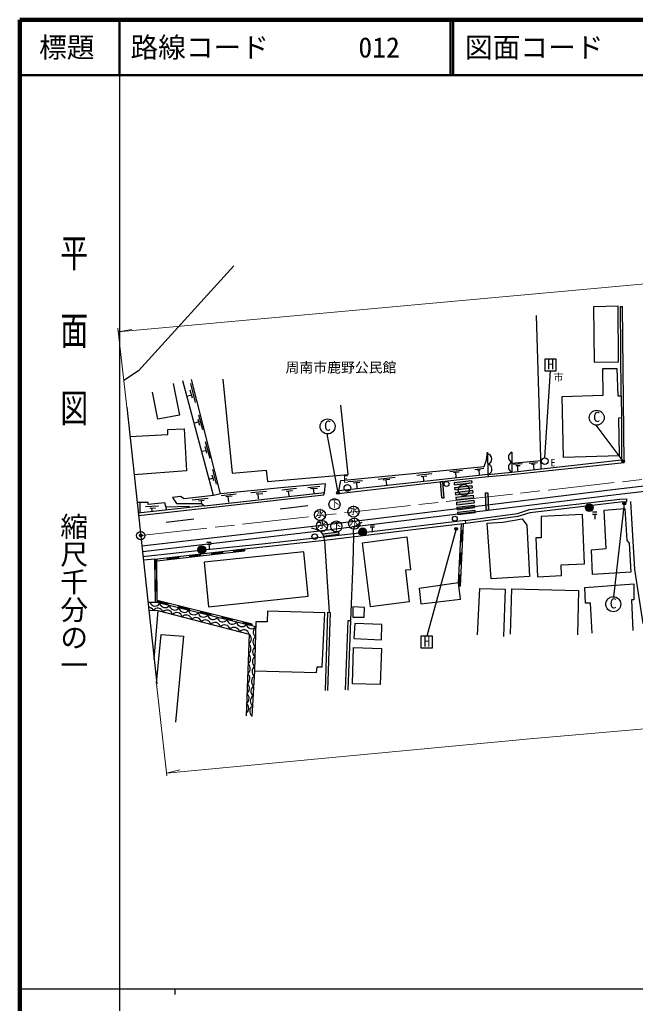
# Model space of a CAD drawing. Units: millimetres, scale not verified. Extents: x 40000 to 680000, y 20000 to 380000.
# Drawn here: x 40000 to 151130, y 202409 to 380000 of the extents above; entities that cross this region are included whole.
import ezdxf
from ezdxf.enums import TextEntityAlignment as Align

# ---------------------------------------------------------------- set-up
doc = ezdxf.new("R2010")
doc.units = ezdxf.units.MM
doc.header["$LTSCALE"] = 1000
doc.header["$PDMODE"] = 32
doc.header["$PDSIZE"] = 500
doc.linetypes.add('CHAIN', pattern=[18.5, 12, -1.5, 3.5, -1.5])
for name, color, linetype, lineweight in [('M-BGD', 7, 'Continuous', 25), ('M-BGD-EXST', 7, 'Continuous', 25), ('M-BMK', 2, 'CHAIN', 13), ('M-BMK-OTRS', 5, 'Continuous', 25), ('M-BMK-SRVR', 3, 'Continuous', 25), ('M-STR-HTXT', 7, 'Continuous', 13), ('M-STR-STRC', 7, 'Continuous', 25), ('M-TTL', 2, 'Continuous', 140), ('M-TTL-BAND', 7, 'Continuous', 25), ('M-TTL-LINE', 7, 'Continuous', 50)]:
    doc.layers.add(name, color=color, linetype=linetype, lineweight=lineweight)
for name, color, linetype in [('M-BMK-HTXT', 7, 'Continuous'), ('M-OTRS', 6, 'Continuous'), ('M-TTL-TXT', 7, 'Continuous')]:
    doc.layers.add(name, color=color, linetype=linetype)
doc.styles.add('@ＭＳ ゴシック', font='')
doc.styles.add('ＭＳ ゴシック', font='')
doc.styles.get('@ＭＳ ゴシック').set_extended_font_data('@MS Gothic')
doc.styles.get('ＭＳ ゴシック').set_extended_font_data('MS Gothic')

msp = doc.modelspace()

# ---------------------------------------------------------------- hatches: boundary and pattern name
at = {"layer": 'M-BGD'}
for points in [[(143515, 291884, 1), (142115, 291884, 1)], [(102619, 287523, 1), (101219, 287523, 1)], [(120059, 287699), (119710, 287716), (119609, 285719), (119958, 285701)], [(73580, 284307, 1), (72180, 284307, 1)], [(80600, 284121), (80560, 284469), (78573, 284240), (78613, 283893)], [(64738, 282296), (64733, 282648), (64384, 282608), (64408, 280870), (64758, 280875)], [(66652, 282869), (66692, 282521), (68679, 282750), (68639, 283097)], [(72653, 283207), (72613, 283554), (70626, 283326), (70666, 282978)], [(76627, 283664), (76587, 284012), (74600, 283783), (74640, 283435)], [(119857, 283704), (119507, 283721), (119406, 281724), (119756, 281706)], [(64465, 276870), (64815, 276875), (64786, 278875), (64436, 278870)], [(119654, 279709), (119305, 279727), (119232, 278297), (119304, 277724), (119553, 277711)], [(66781, 274640), (64840, 275120), (64756, 274780), (66697, 274300)], [(68723, 274160), (68639, 273820), (70580, 273340), (70664, 273679)], [(74547, 272719), (72606, 273199), (72522, 272859), (74463, 272379)], [(76489, 272239), (76405, 271899), (78346, 271419), (78430, 271759)], [(80372, 271278), (80288, 270939), (81892, 270542), (81976, 270882)]]:
    msp.add_hatch(color=256, dxfattribs=at).paths.add_polyline_path(points)
at = {"layer": 'M-BGD-EXST'}
for points in [[(148716, 300176, 1), (149155, 300415, 1)], [(97245, 294475, 1), (97684, 294714, 1)], [(148921, 292535, 1), (149360, 292774, 1)], [(118576, 287946, 1), (119015, 288185, 1)]]:
    msp.add_hatch(color=256, dxfattribs=at).paths.add_polyline_path(points)
at = {"layer": 'M-STR-STRC'}
for points in [[(116391, 296610), (115944, 296558), (116186, 293647), (116634, 293684)], [(121543, 296814), (118402, 296445), (118455, 295998), (121596, 296367)], [(121648, 295920), (118507, 295551), (118560, 295104), (121701, 295473)], [(121753, 295026), (118612, 294657), (118664, 294210), (121805, 294579)], [(121858, 294132), (118717, 293763), (118769, 293316), (121910, 293685)], [(121963, 293238), (118822, 292870), (118874, 292423), (122015, 292791)], [(124479, 294580), (124029, 294563), (124149, 291378), (124597, 291433)], [(122068, 292344), (118927, 291976), (118979, 291529), (122120, 291897)], [(122225, 291003), (122173, 291450), (119032, 291082), (119084, 290635)], [(97633, 287534), (94635, 287186), (94830, 286756), (97685, 287087)]]:
    msp.add_hatch(color=256, dxfattribs=at).paths.add_polyline_path(points)

# ---------------------------------------------------------------- linework, layer by layer
at = {"layer": 'M-BGD'}
for p, q in [((148474, 328237), (148824, 328239)), ((148580, 312081), (148474, 328237)), ((149120, 300078), (148824, 328239)), ((134151, 298889), (133293, 326586)), ((74963, 294085), (69473, 314814)), ((70813, 314339), (71678, 310894)), ((76232, 294402), (71035, 315055)), ((70709, 313186), (71141, 311706)), ((70328, 312086), (70918, 312230)), ((71652, 307227), (72239, 307404)), ((72169, 307850), (72463, 306781)), ((72275, 308649), (72980, 306029)), ((148610, 308088), (148657, 300517)), ((73481, 303858), (74307, 300838)), ((72962, 302076), (73575, 302242)), ((73398, 302961), (73752, 301711)), ((128867, 299954), (134104, 300400)), ((74779, 298776), (75491, 296110)), ((117655, 298447), (119951, 298639)), ((122186, 298772), (123773, 299000)), ((122643, 298688), (123136, 298712)), ((122871, 298676), (122919, 297835)), ((129089, 299755), (130712, 299890)), ((129535, 299512), (130347, 299539)), ((129846, 299485), (129860, 298552)), ((131956, 299931), (133498, 300066)), ((132402, 299755), (133038, 299809)), ((132713, 299782), (132781, 298836)), ((74222, 297070), (74815, 297236)), ((74696, 297852), (74957, 296797)), ((99260, 296599), (101904, 296827)), ((104719, 297054), (107770, 297389)), ((105617, 296910), (106825, 297018)), ((106107, 296934), (106191, 296002)), ((111702, 297750), (114370, 298051)), ((112483, 297546), (113493, 297666)), ((112844, 297570), (112916, 296741)), ((118292, 298255), (119302, 298351)), ((118677, 298279), (118749, 297390)), ((124532, 297911), (128867, 298295)), ((124532, 297911), (124576, 297498)), ((81755, 294645), (84584, 294888)), ((87309, 295108), (89976, 295409)), ((88114, 294853), (89273, 294969)), ((88659, 294019), (88554, 294888)), ((91998, 295560), (94201, 295780)), ((92473, 295328), (93737, 295444)), ((93181, 294529), (93065, 295375)), ((100193, 296360), (101378, 296492)), ((100779, 296420), (100887, 295440)), ((71139, 293312), (74023, 293588)), ((72265, 293140), (73322, 293266)), ((72874, 292726), (72782, 293174)), ((76357, 294117), (79103, 294370)), ((77242, 293934), (78368, 294060)), ((77725, 292888), (77633, 293922)), ((82717, 294390), (83877, 294482)), ((83135, 293509), (83042, 294378)), ((149589, 293001), (149571, 293501)), ((73362, 292240), (61414, 290877)), ((61746, 290915), (61773, 292820)), ((62707, 292126), (65077, 292255)), ((63475, 291819), (64488, 291896)), ((63911, 291268), (63847, 291845)), ((120409, 289587), (120474, 289091)), ((143404, 291116), (144204, 291116)), ((143404, 290716), (144204, 290716)), ((143804, 290716), (143804, 289794)), ((95001, 286043), (120474, 289091)), ((103257, 288809), (104057, 288809)), ((103257, 288409), (104057, 288409)), ((103657, 288409), (103657, 287487)), ((119232, 278297), (119775, 289007)), ((119553, 277711), (120128, 289049)), ((120059, 287699), (119710, 287716)), ((80560, 284469), (95001, 286043)), ((73792, 285697), (74592, 285697)), ((73792, 285297), (74592, 285297)), ((74192, 285297), (74192, 284375)), ((78573, 284240), (78613, 283893)), ((80560, 284469), (80600, 284121)), ((119958, 285701), (119609, 285719)), ((64384, 282608), (62327, 282396)), ((64738, 282296), (64733, 282648)), ((66652, 282869), (66692, 282521)), ((68639, 283097), (68679, 282750)), ((70626, 283326), (70666, 282978)), ((72613, 283554), (72653, 283207)), ((74600, 283783), (74640, 283435)), ((76587, 284012), (76627, 283664)), ((119857, 283704), (119507, 283721)), ((64408, 280870), (64758, 280875)), ((119756, 281706), (119406, 281724)), ((64436, 278870), (64786, 278875)), ((119654, 279709), (119305, 279727)), ((119553, 277711), (119304, 277724)), ((64465, 276870), (64815, 276875)), ((64819, 274764), (63122, 274759)), ((82622, 270361), (64493, 274845)), ((64840, 275120), (64756, 274780)), ((81976, 270882), (64840, 275120)), ((66781, 274640), (66697, 274300)), ((68723, 274160), (68639, 273820)), ((70664, 273679), (70580, 273340)), ((64932, 273303), (64220, 264563)), ((72606, 273199), (72522, 272859)), ((74547, 272719), (74463, 272379)), ((76489, 272239), (76405, 271899)), ((78430, 271759), (78346, 271419)), ((95569, 273006), (95144, 258908)), ((95569, 273006), (96018, 272992)), ((96018, 272992), (95594, 258895)), ((80372, 271278), (80288, 270939)), ((81892, 270542), (81976, 270882)), ((98844, 258993), (99306, 271518)), ((99294, 258976), (99756, 271502)), ((99306, 271518), (99756, 271502)), ((82406, 262465), (81912, 254188))]:
    msp.add_line(p, q, dxfattribs=at)
for points in [[(78634, 335584), (61461, 316616), (58804, 314880)], [(76696, 315115), (78377, 298125), (84512, 298642), (84752, 296608), (99312, 297895), (97971, 310429)], [(67702, 314289), (68854, 308580), (64941, 307886), (63947, 312759)], [(59902, 304718), (66768, 305096), (66750, 305989), (69676, 306147), (70096, 298565), (60657, 297805)], [(128867, 301931), (128867, 298295), (148657, 300517)], [(62052, 284988), (93477, 288624), (147545, 295254), (165072, 297307), (178268, 298481), (189609, 299382), (199402, 299796), (213142, 299974), (227769, 299628), (244962, 298825), (258696, 297791), (272673, 296258), (303557, 293028), (335539, 289668)], [(62157, 283994), (93595, 287631), (147664, 294261), (165163, 296311), (178403, 297162), (189954, 298128), (199516, 298593), (213161, 298828), (227593, 298390), (244812, 297557), (258543, 296511), (272498, 294950), (303364, 291643), (335477, 288306)], [(97557, 294437), (119373, 296954), (124603, 297501), (128841, 297866), (149120, 300078)], [(61455, 290505), (94878, 294205), (95005, 294627)], [(120409, 289587), (129878, 290831), (132028, 291537), (148357, 293459), (149571, 293501)], [(66542, 291462), (66225, 292758), (63173, 292462), (63173, 292836), (61203, 292814)], [(66396, 292059), (70526, 292179), (70590, 291924)], [(120474, 289091), (129990, 290341), (132136, 291047), (148395, 292960), (149589, 293001)], [(152570, 270966), (151013, 280708), (150349, 292993)], [(120409, 289587), (103518, 287538), (94876, 286578)], [(94876, 286578), (83774, 285315), (73169, 284209), (62258, 283044)], [(64493, 274845), (64384, 282608), (80560, 284469)], [(64840, 275120), (64738, 282296), (80600, 284121)], [(122617, 268927), (123038, 277306), (127643, 277205), (127306, 268624)], [(128593, 269063), (128829, 277223), (140856, 276919), (140704, 268962)], [(143334, 269258), (143065, 274662), (142108, 274645), (142007, 277482), (150890, 278119), (150890, 275233), (150437, 275233), (150655, 269711)], [(63284, 273385), (64932, 273303), (81423, 269059), (80867, 254323)], [(64683, 260201), (65566, 269002), (69562, 268673), (68137, 253153)]]:
    msp.add_lwpolyline(points, dxfattribs=at)
for points in [[(148010, 328279), (143580, 328181), (143706, 318166), (148122, 318236)], [(137938, 311949), (145331, 312185), (145265, 316996), (147808, 317027), (147944, 312096), (148580, 312081), (148610, 308088), (148095, 308073), (148231, 301274), (138153, 300927)], [(124451, 301939), (124532, 297911), (97591, 294932), (97996, 296815), (123825, 299340), (124279, 300529)], [(67611, 293721), (68325, 292650), (72809, 292650), (73362, 292240), (95005, 294627), (95230, 296201), (87156, 295501), (76232, 294402), (74963, 294085), (69720, 293505), (69020, 293925)], [(143412, 279839), (143234, 284294), (145849, 284516), (145522, 291444), (149251, 291726), (149608, 285950), (150038, 285460), (150313, 280276)], [(124383, 289109), (127197, 289304), (130726, 289866), (131540, 288708), (131998, 279457), (125119, 279027)], [(134110, 290295), (134162, 286430), (133154, 286430), (133459, 279415), (137783, 279622), (137722, 281576), (141937, 281759), (141591, 290665)], [(101892, 285540), (109882, 286639), (110558, 280681), (109628, 280597), (110284, 274914), (103351, 273964)], [(73294, 282048), (74087, 273964), (92068, 275903), (91276, 283918)], [(112137, 277304), (112417, 274562), (119596, 275388), (119232, 278297)], [(100132, 273976), (100144, 272135), (102181, 272098), (102230, 273878)], [(84714, 273212), (84665, 271307), (82646, 271258), (82406, 262465), (93601, 262108), (93683, 263179), (94591, 263146), (95068, 272894)], [(100473, 270977), (100327, 268246), (105328, 268039), (105377, 270831)], [(100285, 266643), (105290, 266459), (105045, 259972), (100055, 260064)]]:
    msp.add_lwpolyline(points, close=True, dxfattribs=at)
for centre, radius in [((134799, 300286), 600), ((117047, 296185), 450), ((99150, 295454), 600), ((142815, 291884), 700), ((118551, 289909), 450), ((101919, 287523), 700), ((93250, 286681), 500), ((72880, 284307), 700)]:
    msp.add_circle(centre, radius, dxfattribs=at)
for centre, radius, start, end in [((129170, 301022), 958, 108.41634, 251.58366), ((124255, 300676), 958, 288.41634, 77.73304), ((124292, 298825), 958, 288.41634, 77.73304), ((129170, 299204), 958, 108.41634, 251.58366), ((63204, 272938), 1002, 23.93526, 88.82154), ((64427, 275115), 980, 201.206, 331.5522), ((64915, 272733), 1002, 19.2721, 142.47242), ((66253, 274827), 980, 190.50282, 321.71278), ((67986, 274398), 980, 190.50282, 321.71278), ((69719, 273970), 980, 190.50282, 321.71278), ((66612, 272400), 1002, 12.60353, 138.53529), ((68341, 271955), 1002, 12.60353, 138.53529), ((70070, 271510), 1002, 12.60353, 138.53529), ((71453, 273541), 980, 190.50282, 321.71278), ((71800, 271065), 1002, 12.60353, 138.53529), ((73186, 273112), 980, 190.50282, 321.71278), ((74919, 272683), 980, 190.50282, 321.71278), ((76652, 272255), 980, 190.50282, 321.71278), ((73529, 270620), 1002, 12.60353, 138.53529), ((75258, 270175), 1002, 12.60353, 138.53529), ((76987, 269730), 1002, 12.60353, 138.53529), ((78386, 271826), 980, 190.50282, 321.71278), ((78716, 269285), 1002, 12.60353, 138.53529), ((80119, 271397), 980, 190.50282, 321.71278), ((81879, 271078), 1032, 196.21691, 315.99869), ((83254, 269451), 1108, 124.78464, 232.08295), ((80445, 268840), 1002, 12.60353, 138.53529), ((80679, 268194), 1142, 306.38575, 49.28557), ((83205, 267666), 1108, 124.78464, 232.08295), ((80611, 266410), 1142, 306.38575, 49.28557), ((83156, 265881), 1108, 124.78464, 232.08295), ((80544, 264625), 1142, 306.38575, 49.28557), ((83108, 264097), 1108, 124.78464, 232.08295), ((80477, 262841), 1142, 306.38575, 49.28557), ((83059, 262312), 1108, 124.78464, 229.97869), ((80409, 261057), 1142, 306.38575, 49.28557), ((82940, 260533), 1104, 122.58571, 230.59064), ((80342, 259273), 1142, 306.38575, 49.28557), ((82834, 258751), 1104, 122.58571, 230.59064), ((80274, 257488), 1142, 306.38575, 49.28557), ((82728, 256968), 1104, 122.58571, 230.59064), ((80207, 255704), 1142, 306.38575, 49.28557), ((82621, 255186), 1104, 122.58571, 230.59064)]:
    msp.add_arc(centre, radius, start, end, dxfattribs=at)
at = {"layer": 'M-BGD-EXST'}
for p, q in [((136867, 318717), (134767, 318717)), ((134767, 318717), (134767, 316617)), ((136867, 316617), (136867, 318717)), ((134767, 316617), (136867, 316617)), ((134817, 300915), (135817, 316617)), ((148935, 300296), (144083, 306792)), ((97464, 294595), (95511, 305209)), ((149141, 292655), (147164, 275815)), ((118795, 288066), (113474, 268685)), ((114524, 268685), (112424, 268685)), ((112424, 268685), (112424, 266585)), ((114524, 266585), (114524, 268685)), ((112424, 266585), (114524, 266585))]:
    msp.add_line(p, q, dxfattribs=at)
for centre, radius in [((144157, 308140), 1350), ((95585, 306557), 1350), ((148935, 300296), 250), ((97464, 294595), 250), ((120180, 295085), 1000), ((96829, 292522), 1000), ((94214, 290579), 1000), ((100260, 291166), 1000), ((149141, 292655), 250), ((94584, 288605), 1000), ((97175, 288504), 1000), ((100384, 288991), 1000), ((118795, 288066), 250), ((147141, 274465), 1350)]:
    msp.add_circle(centre, radius, dxfattribs=at)
at = {"layer": 'M-BMK'}
msp.add_lwpolyline([(61854, 286848), (159413, 297771), (161581, 298071), (167700, 298738), (177431, 299470), (185766, 300063), (198894, 300610), (208633, 300830), (221123, 300827), (231428, 300576), (245864, 299854), (261648, 298494), (298495, 294295), (337113, 290106), (361069, 287510)], dxfattribs=at)
at = {"layer": 'M-BMK-OTRS'}
msp.add_line((59356, 310071), (64736, 260067), dxfattribs=at)
at = {"layer": 'M-BMK-SRVR'}
msp.add_circle((61855, 286843), 750, dxfattribs=at)
at = {"layer": 'M-OTRS'}
msp.add_point((61854, 286848), dxfattribs=at)
at = {"layer": 'M-STR-HTXT'}
for p, q in [((59317, 310067), (57728, 324333)), ((57803, 323660), (60228, 324044)), ((64698, 260062), (66556, 243503)), ((66508, 243933), (68886, 244544))]:
    msp.add_line(p, q, dxfattribs=at)
for points in [[(57803, 323660), (163522, 333274), (174805, 334178), (183456, 334729), (191896, 335068), (201330, 335535), (218115, 336230), (232783, 336764), (248714, 337082), (257058, 337168), (264675, 336826), (333621, 332844)], [(517736, 231823), (407336, 243933), (354789, 249395), (300740, 254737), (288468, 255809), (277638, 256585), (269117, 257142), (254332, 257031), (197652, 255857), (132095, 250148), (66508, 243933)]]:
    msp.add_lwpolyline(points, dxfattribs=at)
at = {"layer": 'M-STR-STRC'}
for p, q in [((116391, 296610), (115944, 296558)), ((116634, 293684), (116391, 296610)), ((118402, 296445), (121543, 296814)), ((121543, 296814), (121596, 296367)), ((116186, 293647), (115944, 296558)), ((118402, 296445), (118455, 295998)), ((118455, 295998), (121596, 296367)), ((118507, 295551), (121648, 295920)), ((118507, 295551), (118560, 295104)), ((118560, 295104), (121701, 295473)), ((118612, 294657), (121753, 295026)), ((121648, 295920), (121701, 295473)), ((121753, 295026), (121805, 294579)), ((116186, 293647), (116634, 293684)), ((118612, 294657), (118664, 294210)), ((118664, 294210), (121805, 294579)), ((118717, 293763), (121858, 294132)), ((118717, 293763), (118769, 293316)), ((118769, 293316), (121910, 293685)), ((118822, 292870), (121963, 293238)), ((121858, 294132), (121910, 293685)), ((121963, 293238), (122015, 292791)), ((124029, 294563), (124479, 294580)), ((124029, 294563), (124149, 291378)), ((124479, 294580), (124597, 291433)), ((87040, 291683), (92007, 292263)), ((118822, 292870), (118874, 292423)), ((118874, 292423), (122015, 292791)), ((118927, 291976), (122068, 292344)), ((118927, 291976), (118979, 291529)), ((118979, 291529), (122120, 291897)), ((119032, 291082), (122173, 291450)), ((122068, 292344), (122120, 291897)), ((122173, 291450), (122225, 291003)), ((124597, 291433), (124149, 291378)), ((66466, 289278), (71432, 289858)), ((119032, 291082), (119084, 290635)), ((119084, 290635), (122225, 291003)), ((94635, 287186), (97633, 287534)), ((94830, 286756), (97685, 287087)), ((97685, 287087), (97633, 287534))]:
    msp.add_line(p, q, dxfattribs=at)
for points in [[(92616, 288261), (93537, 288023), (94219, 287642), (94616, 287230), (94838, 286738), (95028, 285930), (95862, 272997)], [(99756, 271502), (100170, 281996), (100313, 286696), (100278, 287779), (100455, 288419), (100811, 288739), (101255, 289023), (101842, 289254)]]:
    msp.add_lwpolyline(points, dxfattribs=at)
at = {"layer": 'M-TTL'}
for p, q in [((40000, 380000), (40000, 20000)), ((680000, 380000), (40000, 380000))]:
    msp.add_line(p, q, dxfattribs=at)
at = {"layer": 'M-TTL-BAND'}
for p, q in [((58000, 370000), (58000, 20000)), ((40000, 205000), (579000, 205000)), ((68000, 205000), (68000, 204000))]:
    msp.add_line(p, q, dxfattribs=at)
at = {"layer": 'M-TTL-LINE'}
for p, q in [((58000, 380000), (58000, 370000)), ((117750, 380000), (117750, 370000)), ((118250, 380000), (118250, 370000)), ((40000, 370000), (680000, 370000))]:
    msp.add_line(p, q, dxfattribs=at)

# ---------------------------------------------------------------- texts
at = {"layer": 'M-BGD', "style": 'ＭＳ ゴシック'}
for p in [(136284, 300025), (98848, 297062)]:
    msp.add_text('E', height=1320, dxfattribs=at).set_placement(p, align=Align.MIDDLE_CENTER)
at = {"layer": 'M-BGD-EXST', "style": 'ＭＳ ゴシック'}
for s, height, p in [('H', 1833, (135220, 316309)), ('市', 1320, (136339, 314388)), ('下', 1320, (95977, 291535)), ('水', 1320, (93334, 289789)), ('水', 1320, (99381, 290375)), ('水', 1320, (93705, 287814)), ('水', 1320, (99505, 288200)), ('下', 1320, (96322, 287517)), ('H', 1833, (112876, 266277))]:
    msp.add_text(s, height=height, dxfattribs=at).set_placement(p, align=Align.BOTTOM_LEFT)
for p in [(143479, 306854), (94907, 305271), (146463, 273179)]:
    msp.add_text('C', height=1833, rotation=357.985, dxfattribs=at).set_placement(p, align=Align.BOTTOM_LEFT)
at = {"layer": 'M-BMK-HTXT', "style": 'ＭＳ ゴシック'}
msp.add_text('周南市鹿野公民館', height=1833, dxfattribs=at).set_placement((87996, 315754), align=Align.BOTTOM_LEFT)
at = {"layer": 'M-TTL-BAND', "style": '@ＭＳ ゴシック', "width": 1.4}
msp.add_text('平  面  図', height=3666, rotation=270, dxfattribs=at).set_placement((49777, 306475), align=Align.MIDDLE_RIGHT)
at = {"layer": 'M-TTL-BAND', "style": '@ＭＳ ゴシック'}
msp.add_text('縮尺千分の一', height=3666, rotation=270, dxfattribs=at).set_placement((49777, 261030), align=Align.MIDDLE_RIGHT)
at = {"layer": 'M-TTL-TXT', "style": 'ＭＳ ゴシック'}
msp.add_text('標題', height=3666, dxfattribs=at).set_placement((48500, 375000), align=Align.MIDDLE_CENTER)
for s, p in [('路線コード', (60000, 375000)), ('012', (101142, 375000)), ('図面コード', (120380, 375000))]:
    msp.add_text(s, height=3666, dxfattribs=at).set_placement(p, align=Align.MIDDLE_LEFT)

doc.saveas('drawing.dxf')
